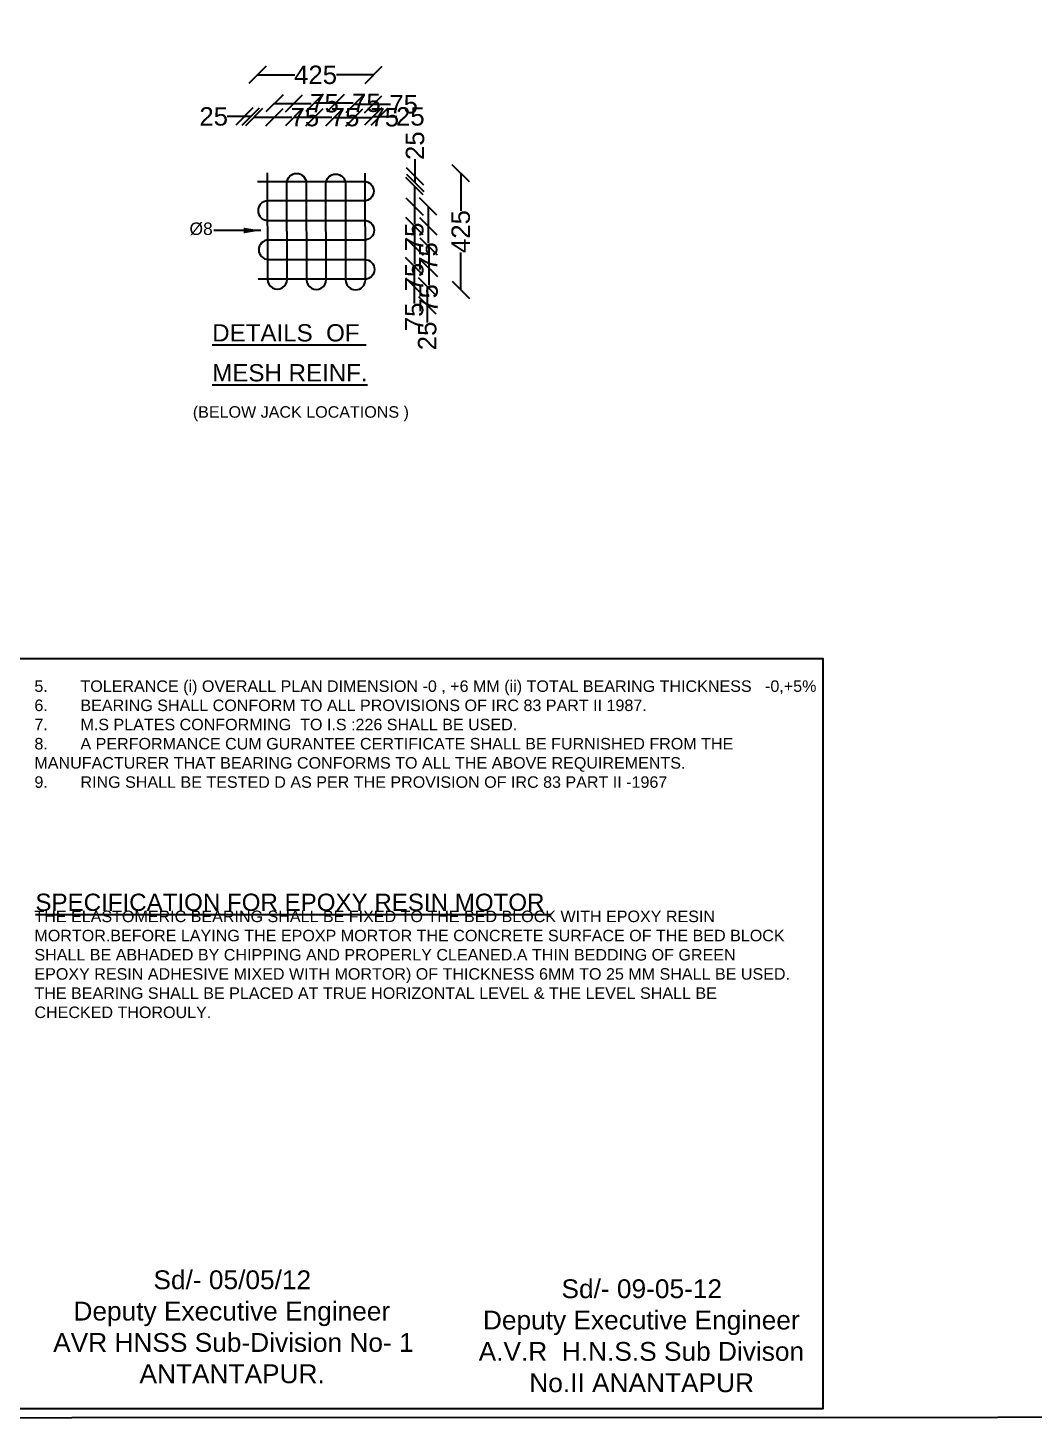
# Model space of a CAD drawing. Header units: millimetres. Extents: x 5124 to 3806331, y 2311 to 42892686.
# Drawn here: x 3793894 to 3798267, y 42880433 to 42886473 of the extents above; entities that cross this region are included whole.
import ezdxf

# ---------------------------------------------------------------- set-up
doc = ezdxf.new("R2010")
doc.units = ezdxf.units.MM
doc.header["$MEASUREMENT"] = 0
for name, color, linetype in [('DIMENSION', 7, 'Continuous'), ('DRAWING', 2, 'Continuous'), ('TEXT', 7, 'Continuous')]:
    doc.layers.add(name, color=color, linetype=linetype)
doc.styles.get("Standard").update_dxf_attribs({"font": 'arial.ttf', "height": 80})
doc.dimstyles.get("Standard").update_dxf_attribs({"dimtxt": 80, "dimasz": 75, "dimexe": 0.18, "dimexo": 0.0625, "dimgap": 0.09, "dimtad": 0, "dimdec": 0, "dimzin": 0, "dimdsep": 46, "dimtxsty": 'Standard', "dimblk": 'OBLIQUE', "dimcen": 0.09, "dimse1": 1, "dimse2": 1, "dimadec": 0, "dimazin": 0, "dimtfac": 1, "dimtdec": 0, "dimtofl": 0, "dimtmove": 0, "dimatfit": 3, "dimfxl": 1, "dimtolj": 1, "dimtzin": 0, "dimarcsym": 0})

# ---------------------------------------------------------------- blocks, each defined once
blk = doc.blocks.new('_Oblique')
at = {"color": 0, "linetype": 'ByBlock', "lineweight": -2}
blk.add_line((-0.5, -0.5), (0.5, 0.5), dxfattribs=at)
blk = doc.blocks.new('*D18')
at = {"layer": 'Defpoints', "color": 0, "transparency": 16777216}
for p in [(3794876.7, 42886084.6), (3794965.5, 42886084.6), (3794965.5, 42886084.6)]:
    blk.add_point(p, dxfattribs=at)
at = {"layer": 'DIMENSION', "color": 0, "lineweight": -2, "transparency": 16777216}
for p, q in [((3794876.7, 42886084.6), (3794965.5, 42886084.6)), ((3794965.5, 42886084.6), (3795040.5, 42886084.6))]:
    blk.add_line(p, q, dxfattribs=at)
at = {"layer": 'DIMENSION', "color": 0, "lineweight": -2, "transparency": 16777216, "xscale": 75, "yscale": 75, "zscale": 75, "rotation": 180}
blk.add_blockref('_Oblique', (3794876.7, 42886084.6), dxfattribs=at)
at = {"layer": 'DIMENSION', "color": 0, "lineweight": -2, "transparency": 16777216, "xscale": 75, "yscale": 75, "zscale": 75}
blk.add_blockref('_Oblique', (3794965.5, 42886084.6), dxfattribs=at)
at = {"layer": 'DIMENSION', "color": 0, "transparency": 16777216, "insert": (3795097.9, 42886084.6), "char_height": 80, "attachment_point": 5}
blk.add_mtext('\\A1;75', dxfattribs=at)
blk = doc.blocks.new('*D19')
at = {"layer": 'Defpoints', "color": 0, "transparency": 16777216}
for p in [(3795050.5, 42886084.6), (3795140, 42886084.6), (3795140, 42886084.6)]:
    blk.add_point(p, dxfattribs=at)
at = {"layer": 'DIMENSION', "color": 0, "lineweight": -2, "transparency": 16777216}
for p, q in [((3795050.5, 42886084.6), (3795140, 42886084.6)), ((3795140, 42886084.6), (3795215, 42886084.6))]:
    blk.add_line(p, q, dxfattribs=at)
at = {"layer": 'DIMENSION', "color": 0, "lineweight": -2, "transparency": 16777216, "xscale": 75, "yscale": 75, "zscale": 75, "rotation": 180}
blk.add_blockref('_Oblique', (3795050.5, 42886084.6), dxfattribs=at)
at = {"layer": 'DIMENSION', "color": 0, "lineweight": -2, "transparency": 16777216, "xscale": 75, "yscale": 75, "zscale": 75}
blk.add_blockref('_Oblique', (3795140, 42886084.6), dxfattribs=at)
at = {"layer": 'DIMENSION', "color": 0, "transparency": 16777216, "insert": (3795272.4, 42886084.6), "char_height": 80, "attachment_point": 5}
blk.add_mtext('\\A1;75', dxfattribs=at)
blk = doc.blocks.new('*D20')
at = {"layer": 'Defpoints', "color": 0, "transparency": 16777216}
for p in [(3795224.5, 42886084.6), (3795312.7, 42886084.6), (3795312.7, 42886083.9)]:
    blk.add_point(p, dxfattribs=at)
at = {"layer": 'DIMENSION', "color": 0, "lineweight": -2, "transparency": 16777216}
for p, q in [((3795224.5, 42886083.9), (3795312.7, 42886083.9)), ((3795312.7, 42886083.9), (3795387.7, 42886083.9))]:
    blk.add_line(p, q, dxfattribs=at)
at = {"layer": 'DIMENSION', "color": 0, "lineweight": -2, "transparency": 16777216, "xscale": 75, "yscale": 75, "zscale": 75, "rotation": 180}
blk.add_blockref('_Oblique', (3795224.5, 42886083.9), dxfattribs=at)
at = {"layer": 'DIMENSION', "color": 0, "lineweight": -2, "transparency": 16777216, "xscale": 75, "yscale": 75, "zscale": 75}
blk.add_blockref('_Oblique', (3795312.7, 42886083.9), dxfattribs=at)
at = {"layer": 'DIMENSION', "color": 0, "transparency": 16777216, "insert": (3795445, 42886083.9), "char_height": 80, "attachment_point": 5}
blk.add_mtext('\\A1;75', dxfattribs=at)
blk = doc.blocks.new('*D4')
at = {"layer": 'Defpoints', "color": 0, "transparency": 16777216}
for p in [(3795050.5, 42886144.8), (3794965.5, 42886084.6), (3795050.5, 42886084.6)]:
    blk.add_point(p, dxfattribs=at)
at = {"layer": 'DIMENSION', "color": 0, "lineweight": -2, "transparency": 16777216}
for p, q in [((3794965.5, 42886144.8), (3795050.5, 42886144.8)), ((3795050.5, 42886144.8), (3795125.5, 42886144.8))]:
    blk.add_line(p, q, dxfattribs=at)
at = {"layer": 'DIMENSION', "color": 0, "lineweight": -2, "transparency": 16777216, "xscale": 75, "yscale": 75, "zscale": 75, "rotation": 180}
blk.add_blockref('_Oblique', (3794965.5, 42886144.8), dxfattribs=at)
at = {"layer": 'DIMENSION', "color": 0, "lineweight": -2, "transparency": 16777216, "xscale": 75, "yscale": 75, "zscale": 75}
blk.add_blockref('_Oblique', (3795050.5, 42886144.8), dxfattribs=at)
at = {"layer": 'DIMENSION', "color": 0, "transparency": 16777216, "insert": (3795182.9, 42886144.8), "char_height": 80, "attachment_point": 5}
blk.add_mtext('\\A1;75', dxfattribs=at)
blk = doc.blocks.new('*D5')
at = {"layer": 'Defpoints', "color": 0, "transparency": 16777216}
for p in [(3795232.8, 42886146.8), (3795140, 42886084.6), (3795232.8, 42886083.9)]:
    blk.add_point(p, dxfattribs=at)
at = {"layer": 'DIMENSION', "color": 0, "lineweight": -2, "transparency": 16777216}
for p, q in [((3795140, 42886146.8), (3795232.8, 42886146.8)), ((3795232.8, 42886146.8), (3795307.8, 42886146.8))]:
    blk.add_line(p, q, dxfattribs=at)
at = {"layer": 'DIMENSION', "color": 0, "lineweight": -2, "transparency": 16777216, "xscale": 75, "yscale": 75, "zscale": 75, "rotation": 180}
blk.add_blockref('_Oblique', (3795140, 42886146.8), dxfattribs=at)
at = {"layer": 'DIMENSION', "color": 0, "lineweight": -2, "transparency": 16777216, "xscale": 75, "yscale": 75, "zscale": 75}
blk.add_blockref('_Oblique', (3795232.8, 42886146.8), dxfattribs=at)
at = {"layer": 'DIMENSION', "color": 0, "transparency": 16777216, "insert": (3795365.1, 42886146.8), "char_height": 80, "attachment_point": 5}
blk.add_mtext('\\A1;75', dxfattribs=at)
blk = doc.blocks.new('*D6')
at = {"layer": 'Defpoints', "color": 0, "transparency": 16777216}
for p in [(3795394.5, 42886140.6), (3795312.7, 42886084.6), (3795394.5, 42886084.6)]:
    blk.add_point(p, dxfattribs=at)
at = {"layer": 'DIMENSION', "color": 0, "lineweight": -2, "transparency": 16777216}
for p, q in [((3795312.7, 42886140.6), (3795394.5, 42886140.6)), ((3795394.5, 42886140.6), (3795469.5, 42886140.6))]:
    blk.add_line(p, q, dxfattribs=at)
at = {"layer": 'DIMENSION', "color": 0, "lineweight": -2, "transparency": 16777216, "xscale": 75, "yscale": 75, "zscale": 75, "rotation": 180}
blk.add_blockref('_Oblique', (3795312.7, 42886140.6), dxfattribs=at)
at = {"layer": 'DIMENSION', "color": 0, "lineweight": -2, "transparency": 16777216, "xscale": 75, "yscale": 75, "zscale": 75}
blk.add_blockref('_Oblique', (3795394.5, 42886140.6), dxfattribs=at)
at = {"layer": 'DIMENSION', "color": 0, "transparency": 16777216, "insert": (3795526.9, 42886140.6), "char_height": 80, "attachment_point": 5}
blk.add_mtext('\\A1;75', dxfattribs=at)
blk = doc.blocks.new('*D17')
at = {"layer": 'Defpoints', "color": 0, "transparency": 16777216}
for p in [(3795394.5, 42886084.6), (3795422.7, 42886087.6), (3795422.7, 42886084.6)]:
    blk.add_point(p, dxfattribs=at)
at = {"layer": 'DIMENSION', "color": 0, "lineweight": -2, "transparency": 16777216}
for p, q in [((3795394.5, 42886087.6), (3795422.7, 42886087.6)), ((3795422.7, 42886087.6), (3795497.7, 42886087.6))]:
    blk.add_line(p, q, dxfattribs=at)
at = {"layer": 'DIMENSION', "color": 0, "lineweight": -2, "transparency": 16777216, "xscale": 75, "yscale": 75, "zscale": 75, "rotation": 180}
blk.add_blockref('_Oblique', (3795394.5, 42886087.6), dxfattribs=at)
at = {"layer": 'DIMENSION', "color": 0, "lineweight": -2, "transparency": 16777216, "xscale": 75, "yscale": 75, "zscale": 75}
blk.add_blockref('_Oblique', (3795422.7, 42886087.6), dxfattribs=at)
at = {"layer": 'DIMENSION', "color": 0, "transparency": 16777216, "insert": (3795556.1, 42886087.6), "char_height": 80, "attachment_point": 5}
blk.add_mtext('\\A1;25', dxfattribs=at)
blk = doc.blocks.new('*D9')
at = {"layer": 'Defpoints', "color": 0, "transparency": 16777216}
for p in [(3794834.8, 42886084.6), (3794863, 42886087.6), (3794863, 42886084.6)]:
    blk.add_point(p, dxfattribs=at)
at = {"layer": 'DIMENSION', "color": 0, "lineweight": -2, "transparency": 16777216}
for p, q in [((3794834.8, 42886087.6), (3794759.8, 42886087.6)), ((3794863, 42886087.6), (3794834.8, 42886087.6))]:
    blk.add_line(p, q, dxfattribs=at)
at = {"layer": 'DIMENSION', "color": 0, "lineweight": -2, "transparency": 16777216, "xscale": 75, "yscale": 75, "zscale": 75, "rotation": 180}
blk.add_blockref('_Oblique', (3794834.8, 42886087.6), dxfattribs=at)
at = {"layer": 'DIMENSION', "color": 0, "lineweight": -2, "transparency": 16777216, "xscale": 75, "yscale": 75, "zscale": 75}
blk.add_blockref('_Oblique', (3794863, 42886087.6), dxfattribs=at)
at = {"layer": 'DIMENSION', "color": 0, "transparency": 16777216, "insert": (3794701.5, 42886087.6), "char_height": 80, "attachment_point": 5}
blk.add_mtext('\\A1;25', dxfattribs=at)
blk = doc.blocks.new('*D10')
at = {"layer": 'Defpoints', "color": 0, "transparency": 16777216}
for p in [(3795573.5, 42885785.6), (3795573.5, 42885696.7), (3795573.5, 42885696.7)]:
    blk.add_point(p, dxfattribs=at)
at = {"layer": 'DIMENSION', "color": 0, "lineweight": -2, "transparency": 16777216}
for p, q in [((3795573.5, 42885785.6), (3795573.5, 42885696.7)), ((3795573.5, 42885696.7), (3795573.5, 42885621.7))]:
    blk.add_line(p, q, dxfattribs=at)
at = {"layer": 'DIMENSION', "color": 0, "lineweight": -2, "transparency": 16777216, "xscale": 75, "yscale": 75, "zscale": 75}
for p, rotation in [((3795573.5, 42885785.6), 90), ((3795573.5, 42885696.7), 270)]:
    blk.add_blockref('_Oblique', p, dxfattribs=dict(at, rotation=rotation))
at = {"layer": 'DIMENSION', "color": 0, "transparency": 16777216, "insert": (3795573.5, 42885564.4), "char_height": 80, "attachment_point": 5, "rotation": 90}
blk.add_mtext('\\A1;75', dxfattribs=at)
blk = doc.blocks.new('*D11')
at = {"layer": 'Defpoints', "color": 0, "transparency": 16777216}
for p in [(3795573.5, 42885611.7), (3795573.5, 42885522.2), (3795573.5, 42885522.2)]:
    blk.add_point(p, dxfattribs=at)
at = {"layer": 'DIMENSION', "color": 0, "lineweight": -2, "transparency": 16777216}
for p, q in [((3795573.5, 42885611.7), (3795573.5, 42885522.2)), ((3795573.5, 42885522.2), (3795573.5, 42885447.2))]:
    blk.add_line(p, q, dxfattribs=at)
at = {"layer": 'DIMENSION', "color": 0, "lineweight": -2, "transparency": 16777216, "xscale": 75, "yscale": 75, "zscale": 75}
for p, rotation in [((3795573.5, 42885611.7), 90), ((3795573.5, 42885522.2), 270)]:
    blk.add_blockref('_Oblique', p, dxfattribs=dict(at, rotation=rotation))
at = {"layer": 'DIMENSION', "color": 0, "transparency": 16777216, "insert": (3795573.5, 42885389.9), "char_height": 80, "attachment_point": 5, "rotation": 90}
blk.add_mtext('\\A1;75', dxfattribs=at)
blk = doc.blocks.new('*D12')
at = {"layer": 'Defpoints', "color": 0, "transparency": 16777216}
for p in [(3795573.5, 42885437.8), (3795572.9, 42885349.6), (3795573.5, 42885349.6)]:
    blk.add_point(p, dxfattribs=at)
at = {"layer": 'DIMENSION', "color": 0, "lineweight": -2, "transparency": 16777216}
for p, q in [((3795572.9, 42885437.8), (3795572.9, 42885349.6)), ((3795572.9, 42885349.6), (3795572.9, 42885274.6))]:
    blk.add_line(p, q, dxfattribs=at)
at = {"layer": 'DIMENSION', "color": 0, "lineweight": -2, "transparency": 16777216, "xscale": 75, "yscale": 75, "zscale": 75}
for p, rotation in [((3795572.9, 42885437.8), 90), ((3795572.9, 42885349.6), 270)]:
    blk.add_blockref('_Oblique', p, dxfattribs=dict(at, rotation=rotation))
at = {"layer": 'DIMENSION', "color": 0, "transparency": 16777216, "insert": (3795572.9, 42885217.2), "char_height": 80, "attachment_point": 5, "rotation": 90}
blk.add_mtext('\\A1;75', dxfattribs=at)
blk = doc.blocks.new('*D13')
at = {"layer": 'Defpoints', "color": 0, "transparency": 16777216}
for p in [(3795573.5, 42885696.7), (3795573.5, 42885611.7), (3795633.7, 42885611.7)]:
    blk.add_point(p, dxfattribs=at)
at = {"layer": 'DIMENSION', "color": 0, "lineweight": -2, "transparency": 16777216}
for p, q in [((3795633.7, 42885696.7), (3795633.7, 42885611.7)), ((3795633.7, 42885611.7), (3795633.7, 42885536.7))]:
    blk.add_line(p, q, dxfattribs=at)
at = {"layer": 'DIMENSION', "color": 0, "lineweight": -2, "transparency": 16777216, "xscale": 75, "yscale": 75, "zscale": 75}
for p, rotation in [((3795633.7, 42885696.7), 90), ((3795633.7, 42885611.7), 270)]:
    blk.add_blockref('_Oblique', p, dxfattribs=dict(at, rotation=rotation))
at = {"layer": 'DIMENSION', "color": 0, "transparency": 16777216, "insert": (3795633.7, 42885479.4), "char_height": 80, "attachment_point": 5, "rotation": 90}
blk.add_mtext('\\A1;75', dxfattribs=at)
blk = doc.blocks.new('*D14')
at = {"layer": 'Defpoints', "color": 0, "transparency": 16777216}
for p in [(3795573.5, 42885522.2), (3795572.9, 42885429.5), (3795635.8, 42885429.5)]:
    blk.add_point(p, dxfattribs=at)
at = {"layer": 'DIMENSION', "color": 0, "lineweight": -2, "transparency": 16777216}
for p, q in [((3795635.8, 42885522.2), (3795635.8, 42885429.5)), ((3795635.8, 42885429.5), (3795635.8, 42885354.5))]:
    blk.add_line(p, q, dxfattribs=at)
at = {"layer": 'DIMENSION', "color": 0, "lineweight": -2, "transparency": 16777216, "xscale": 75, "yscale": 75, "zscale": 75}
for p, rotation in [((3795635.8, 42885522.2), 90), ((3795635.8, 42885429.5), 270)]:
    blk.add_blockref('_Oblique', p, dxfattribs=dict(at, rotation=rotation))
at = {"layer": 'DIMENSION', "color": 0, "transparency": 16777216, "insert": (3795635.8, 42885297.1), "char_height": 80, "attachment_point": 5, "rotation": 90}
blk.add_mtext('\\A1;75', dxfattribs=at)
blk = doc.blocks.new('*D15')
at = {"layer": 'Defpoints', "color": 0, "transparency": 16777216}
for p in [(3795573.5, 42885349.6), (3795573.5, 42885267.8), (3795629.6, 42885267.8)]:
    blk.add_point(p, dxfattribs=at)
at = {"layer": 'DIMENSION', "color": 0, "lineweight": -2, "transparency": 16777216}
for p, q in [((3795629.6, 42885349.6), (3795629.6, 42885267.8)), ((3795629.6, 42885267.8), (3795629.6, 42885192.8))]:
    blk.add_line(p, q, dxfattribs=at)
at = {"layer": 'DIMENSION', "color": 0, "lineweight": -2, "transparency": 16777216, "xscale": 75, "yscale": 75, "zscale": 75}
for p, rotation in [((3795629.6, 42885349.6), 90), ((3795629.6, 42885267.8), 270)]:
    blk.add_blockref('_Oblique', p, dxfattribs=dict(at, rotation=rotation))
at = {"layer": 'DIMENSION', "color": 0, "transparency": 16777216, "insert": (3795629.6, 42885134.4), "char_height": 80, "attachment_point": 5, "rotation": 90}
blk.add_mtext('\\A1;25', dxfattribs=at)
blk = doc.blocks.new('*D16')
at = {"layer": 'Defpoints', "color": 0, "transparency": 16777216}
for p in [(3795573.5, 42885827.4), (3795573.5, 42885799.2), (3795576.6, 42885799.2)]:
    blk.add_point(p, dxfattribs=at)
at = {"layer": 'DIMENSION', "color": 0, "lineweight": -2, "transparency": 16777216}
for p, q in [((3795576.6, 42885827.4), (3795576.6, 42885902.4)), ((3795576.6, 42885799.2), (3795576.6, 42885827.4))]:
    blk.add_line(p, q, dxfattribs=at)
at = {"layer": 'DIMENSION', "color": 0, "lineweight": -2, "transparency": 16777216, "xscale": 75, "yscale": 75, "zscale": 75}
for p, rotation in [((3795576.6, 42885827.4), 90), ((3795576.6, 42885799.2), 270)]:
    blk.add_blockref('_Oblique', p, dxfattribs=dict(at, rotation=rotation))
at = {"layer": 'DIMENSION', "color": 0, "transparency": 16777216, "insert": (3795576.6, 42885960.8), "char_height": 80, "attachment_point": 5, "rotation": 90}
blk.add_mtext('\\A1;25', dxfattribs=at)
blk = doc.blocks.new('*D7')
at = {"layer": 'Defpoints', "color": 0, "transparency": 16777216}
for p in [(3795359.7, 42885840.9), (3795317.8, 42885334.6), (3795775.3, 42885334.6)]:
    blk.add_point(p, dxfattribs=at)
at = {"layer": 'DIMENSION', "color": 0, "lineweight": -2, "transparency": 16777216}
for p, q in [((3795775.3, 42885840.9), (3795775.3, 42885678.2)), ((3795775.3, 42885334.6), (3795775.3, 42885497.4))]:
    blk.add_line(p, q, dxfattribs=at)
at = {"layer": 'DIMENSION', "color": 0, "lineweight": -2, "transparency": 16777216, "xscale": 75, "yscale": 75, "zscale": 75}
for p, rotation in [((3795775.3, 42885840.9), 90), ((3795775.3, 42885334.6), 270)]:
    blk.add_blockref('_Oblique', p, dxfattribs=dict(at, rotation=rotation))
at = {"layer": 'DIMENSION', "color": 0, "transparency": 16777216, "insert": (3795775.3, 42885587.8), "char_height": 80, "attachment_point": 5, "rotation": 90}
blk.add_mtext('\\A1;425', dxfattribs=at)
blk = doc.blocks.new('*D8')
at = {"layer": 'Defpoints', "color": 0, "transparency": 16777216}
for p in [(3795396.7, 42886268.3), (3794891.7, 42885805.6), (3795396.7, 42885763.3)]:
    blk.add_point(p, dxfattribs=at)
at = {"layer": 'DIMENSION', "color": 0, "lineweight": -2, "transparency": 16777216}
for p, q in [((3794891.7, 42886268.3), (3795053.9, 42886268.3)), ((3795396.7, 42886268.3), (3795234.6, 42886268.3))]:
    blk.add_line(p, q, dxfattribs=at)
at = {"layer": 'DIMENSION', "color": 0, "lineweight": -2, "transparency": 16777216, "xscale": 75, "yscale": 75, "zscale": 75, "rotation": 180}
blk.add_blockref('_Oblique', (3794891.7, 42886268.3), dxfattribs=at)
at = {"layer": 'DIMENSION', "color": 0, "lineweight": -2, "transparency": 16777216, "xscale": 75, "yscale": 75, "zscale": 75}
blk.add_blockref('_Oblique', (3795396.7, 42886268.3), dxfattribs=at)
at = {"layer": 'DIMENSION', "color": 0, "transparency": 16777216, "insert": (3795144.2, 42886268.3), "char_height": 80, "attachment_point": 5}
blk.add_mtext('\\A1;425', dxfattribs=at)

msp = doc.modelspace()

# ---------------------------------------------------------------- linework, layer by layer
at = {"layer": 'DRAWING', "color": 0}
msp.add_lwpolyline([(3806152.2, 42880438.9), (3790061.1, 42880432.6), (3790061.1, 42892686.2), (3806152.2, 42892686.2)], close=True, dxfattribs=at)
for points in [[(3794934.6, 42885842.5), (3794935.6, 42885379.8, 1), (3795020.3, 42885380), (3795019.4, 42885798, -1), (3795103.9, 42885798.2), (3795104.8, 42885378.7, 1), (3795190.4, 42885378.9), (3795189.5, 42885795.4, -1), (3795273.8, 42885795.6), (3795274.8, 42885377.5, 1), (3795360.7, 42885377.7), (3795359.7, 42885840.9)], [(3794891.7, 42885805.6), (3795354.4, 42885805.6, -1), (3795354.4, 42885721), (3794936.4, 42885721, 1), (3794936.4, 42885636.5), (3795355.9, 42885636.5, -1), (3795355.9, 42885550.9), (3794939.4, 42885550.9, 1), (3794939.4, 42885466.5), (3795357.4, 42885466.5, -1), (3795357.4, 42885380.6), (3794894.2, 42885380.6)]]:
    msp.add_lwpolyline(points, format="xyb", dxfattribs=at)
at = {"layer": 'TEXT', "color": 0}
msp.add_lwpolyline([(3790257.3, 42883733.5), (3797349, 42883733.5), (3797349, 42880473.4), (3790257.3, 42880473.4)], close=True, dxfattribs=at)

# ---------------------------------------------------------------- texts
at = {"layer": 'DIMENSION', "color": 0}
msp.add_text('(BELOW JACK LOCATIONS )', height=50, dxfattribs=at).set_placement((3794610.8, 42884779.1))
at = {"layer": 'DIMENSION', "color": 0, "insert": (3794596.4, 42885627.2), "char_height": 50, "width": 70.442, "attachment_point": 1}
msp.add_mtext('{\\H1.08333x;Ø8}', dxfattribs=at)
at = {"layer": 'DIMENSION', "char_height": 81.676, "width": 1566.39, "attachment_point": 1}
for s, insert in [('\\pi446.21;Sd/- 05/05/12 \\P\\pi98.641;{\\C0;Deputy Executive Engineer  \\P\\pi10.558;AVR HNSS Sub-Division No- 1 \\P\\pi385.59;ANTANTAPUR.}', (3793993.6, 42881074.7)), ('\\pi439.92;Sd/- 09-05-12\\P\\pi98.641;{\\C0;Deputy Executive Engineer  \\P\\pi80.088;A.V.R  H.N.S.S Sub Divison \\P\\pi300.07;No.II ANANTAPUR }', (3795772.8, 42881035.8))]:
    msp.add_mtext(s, dxfattribs=dict(at, insert=insert))
at = {"layer": 'TEXT', "color": 0}
for s, p in [('%%UDETAILS  OF ', (3794695.1, 42885110.4)), ('%%UMESH REINF.', (3794695.1, 42884936.8)), ('%%USPECIFICATION FOR EPOXY RESIN MOTOR ', (3793926.9, 42882636.4))]:
    msp.add_text(s, height=75, dxfattribs=at).set_placement(p)
at = {"layer": 'TEXT', "color": 0, "insert": (3793922.6, 42883637.9), "char_height": 50, "width": 3286.127, "attachment_point": 1}
msp.add_mtext('5.^ITOLERANCE (i) OVERALL PLAN DIMENSION -0 , +6 MM (ii) TOTAL BEARING THICKNESS   -0,+5%\\P6.^IBEARING SHALL CONFORM TO ALL PROVISIONS OF IRC 83 PART II 1987.\\P7.^IM.S PLATES CONFORMING  TO I.S :226 SHALL BE USED.\\P8.^IA PERFORMANCE CUM GURANTEE CERTIFICATE SHALL BE FURNISHED FROM THE MANUFACTURER THAT BEARING CONFORMS TO ALL THE ABOVE REQUIREMENTS.\\P9.^IRING SHALL BE TESTED D AS PER THE PROVISION OF IRC 83 PART II -1967\\P\\P\\P\\P\\P\\P\\PTHE ELASTOMERIC BEARING SHALL BE FIXED TO THE BED BLOCK WITH EPOXY RESIN\\PMORTOR.BEFORE LAYING THE EPOXP MORTOR THE CONCRETE SURFACE OF THE BED BLOCK SHALL BE ABHADED BY CHIPPING AND PROPERLY CLEANED.A THIN BEDDING OF GREEN EPOXY RESIN ADHESIVE MIXED WITH MORTOR) OF THICKNESS 6MM TO 25 MM SHALL BE USED.\\PTHE BEARING SHALL BE PLACED AT TRUE HORIZONTAL LEVEL & THE LEVEL SHALL BE CHECKED THOROULY.', dxfattribs=at)

# ---------------------------------------------------------------- dimensions: what is measured, and where the dimension line sits
at = {"layer": 'DIMENSION', "color": 0}
dim = msp.add_linear_dim(base=(3795396.7, 42886268.3), p1=(3794891.7, 42885805.6), p2=(3795396.7, 42885763.3), text='425', dimstyle='Standard', dxfattribs=at)
dim.commit()
dim.dimension.update_dxf_attribs({"geometry": '*D8', "text_midpoint": (3795144.2, 42886268.3), "dimtype": 160})
for base, p1, p2, text, picture, middle in [((3795050.5, 42886144.8), (3794965.5, 42886084.6), (3795050.5, 42886084.6), '75', '*D4', (3795182.9, 42886144.8)), ((3795232.8, 42886146.8), (3795140, 42886084.6), (3795232.8, 42886083.9), '75', '*D5', (3795365.1, 42886146.8)), ((3794965.5, 42886084.6), (3794876.7, 42886084.6), (3794965.5, 42886084.6), '75', '*D18', (3795097.9, 42886084.6)), ((3795140, 42886084.6), (3795050.5, 42886084.6), (3795140, 42886084.6), '75', '*D19', (3795272.4, 42886084.6)), ((3795394.5, 42886140.6), (3795312.7, 42886084.6), (3795394.5, 42886084.6), '75', '*D6', (3795526.9, 42886140.6)), ((3795422.7, 42886087.6), (3795394.5, 42886084.6), (3795422.7, 42886084.6), '25', '*D17', (3795556.1, 42886087.6)), ((3795312.7, 42886083.9), (3795224.5, 42886084.6), (3795312.7, 42886084.6), '75', '*D20', (3795445, 42886083.9))]:
    dim = msp.add_linear_dim(base=base, p1=p1, p2=p2, text=text, dimstyle='Standard', override={"dimblk1": 'Oblique', "dimblk2": 'Oblique', "dimsah": 1}, dxfattribs=at)
    dim.commit()
    dim.dimension.update_dxf_attribs({"geometry": picture, "text_midpoint": middle})
dim = msp.add_linear_dim(base=(3794863, 42886087.6), p1=(3794834.8, 42886084.6), p2=(3794863, 42886084.6), text='25', dimstyle='Standard', override={"dimblk1": 'Oblique', "dimblk2": 'Oblique', "dimsah": 1}, dxfattribs=at)
dim.commit()
dim.dimension.update_dxf_attribs({"geometry": '*D9', "text_midpoint": (3794701.5, 42886087.6), "dimtype": 160})
dim = msp.add_linear_dim(base=(3795576.6, 42885799.2), p1=(3795573.5, 42885827.4), p2=(3795573.5, 42885799.2), angle=270, text='25', dimstyle='Standard', override={"dimblk1": 'Oblique', "dimblk2": 'Oblique', "dimsah": 1}, dxfattribs=at)
dim.commit()
dim.dimension.update_dxf_attribs({"geometry": '*D16', "text_midpoint": (3795576.6, 42885960.8), "dimtype": 160})
dim = msp.add_linear_dim(base=(3795775.3, 42885334.6), p1=(3795359.7, 42885840.9), p2=(3795317.8, 42885334.6), angle=90, text='425', dimstyle='Standard', dxfattribs=at)
dim.commit()
dim.dimension.update_dxf_attribs({"geometry": '*D7', "text_midpoint": (3795775.3, 42885587.8), "dimtype": 160})
for base, p1, p2, text, picture, middle in [((3795573.5, 42885696.7), (3795573.5, 42885785.6), (3795573.5, 42885696.7), '75', '*D10', (3795573.5, 42885564.4)), ((3795633.7, 42885611.7), (3795573.5, 42885696.7), (3795573.5, 42885611.7), '75', '*D13', (3795633.7, 42885479.4)), ((3795573.5, 42885522.2), (3795573.5, 42885611.7), (3795573.5, 42885522.2), '75', '*D11', (3795573.5, 42885389.9)), ((3795635.8, 42885429.5), (3795573.5, 42885522.2), (3795572.9, 42885429.5), '75', '*D14', (3795635.8, 42885297.1)), ((3795572.9, 42885349.6), (3795573.5, 42885437.8), (3795573.5, 42885349.6), '75', '*D12', (3795572.9, 42885217.2)), ((3795629.6, 42885267.8), (3795573.5, 42885349.6), (3795573.5, 42885267.8), '25', '*D15', (3795629.6, 42885134.4))]:
    dim = msp.add_linear_dim(base=base, p1=p1, p2=p2, angle=270, text=text, dimstyle='Standard', override={"dimblk1": 'Oblique', "dimblk2": 'Oblique', "dimsah": 1}, dxfattribs=at)
    dim.commit()
    dim.dimension.update_dxf_attribs({"geometry": picture, "text_midpoint": middle})

# ---------------------------------------------------------------- leaders
msp.add_leader([(3794906.6, 42885592.5), (3794702.6, 42885592.5)], dimstyle='Standard', override={"dimgap": 0.09, "dimtad": 0}, dxfattribs=at)

doc.saveas('drawing.dxf')
